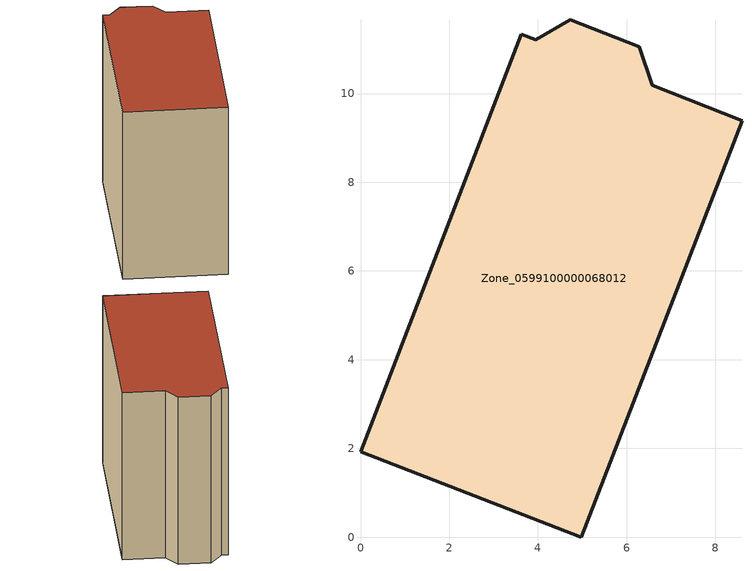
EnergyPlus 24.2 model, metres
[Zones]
Zone_0599100000068012
 floor ground (C_G): 4.98,0 0,1.93 3.62,11.34 3.95,11.21 4.73,11.66 6.28,11.05 6.58,10.19 8.6,9.39 z0
 wall outside (C_F): 0,1.93 4.98,0 8.6,9.39 6.58,10.19 6.28,11.05 4.73,11.66 3.95,11.21 3.62,11.34 0,1.93 z0:9.59
 roof outside (C_R): 6.28,11.05 4.73,11.66 3.95,11.21 3.62,11.34 0,1.93 4.98,0 8.6,9.39 6.58,10.19 z9.59
[BUILDING]
Pand.0599100000068012: North Axis=0; Terrain=City; Loads Convergence Tolerance Value=0.04; Temperature Convergence Tolerance Value=0.4; Solar Distribution=FullExterior; Maximum Number of Warmup Days=25; Minimum Number of Warmup Days=1
[Site:Location]
Rotterdam.The.Hague.AP_ZH_NLD Design_Conditions: Latitude=51.96; Longitude=4.45; Time Zone=1; Elevation=-4.5
[SITE:GROUNDTEMPERATURE:BUILDINGSURFACE]
18, 18, 18, 18, 18, 18, 18, 18, 18, 18, 18, 18
[MATERIAL] Thermal Absorptance=0.9; Solar Absorptance=0.7; Visible Absorptance=0.7
Name | Roughness | Thickness | Conductivity | Density | Specific Heat
G.TI.1946 | MediumSmooth | 0.15 | 1 | 540 | 1210
F.TI.1946 | Rough | 0.3 | 0.857143 | 1920 | 840
R.TI.1946 | MediumRough | 0.2 | 0.1 | 1500 | 1000
[CONSTRUCTION]
C_G: G.TI.1946
C_F: F.TI.1946
C_R: R.TI.1946
[ZONE]
Zone_0599100000068012: Type=1; Multiplier=1; Ceiling Height=Autocalculate; Volume=Autocalculate; Floor Area=autocalculate; Part of Total Floor Area=Yes
[ZONEINFILTRATION:DESIGNFLOWRATE]
Infil_Zone_0599100000068012: Zone or ZoneList or Space or SpaceList=Zone_0599100000068012; Schedule=AlwaysOn; Design Flow Rate Calculation Method=Flow/Area; Flow Rate per Floor Area=0.003; Constant Term Coefficient=1; Temperature Term Coefficient=0; Velocity Term Coefficient=0; Velocity Squared Term Coefficient=0
[HVACTEMPLATE:ZONE:IDEALLOADSAIRSYSTEM]
Zone_0599100000068012: Maximum Heating Supply Air Temperature=50; Minimum Cooling Supply Air Temperature=13; Maximum Heating Supply Air Humidity Ratio=0.0156; Minimum Cooling Supply Air Humidity Ratio=0.0077; Heating Limit=NoLimit; Cooling Limit=NoLimit; Dehumidification Control Type=ConstantSensibleHeatRatio; Cooling Sensible Heat Ratio=0.7; Dehumidification Setpoint=60; Humidification Control Type=None; Humidification Setpoint=30; Outdoor Air Method=None; Outdoor Air Flow Rate per Person=0.00944; Outdoor Air Flow Rate per Zone Floor Area=0; Outdoor Air Flow Rate per Zone=0; Demand Controlled Ventilation Type=None; Outdoor Air Economizer Type=NoEconomizer; Heat Recovery Type=None; Sensible Heat Recovery Effectiveness=0.7; Latent Heat Recovery Effectiveness=0.65
[ZONECONTROL:THERMOSTAT]
ThermostatControl_Zone_0599100000068012: Zone or ZoneList=Zone_0599100000068012; Control Type Schedule=DualSetpointControlType; Control 1=Thermostat_Zone_0599100000068012; Temperature Difference Between Cutout And Setpoint=0
[THERMOSTATSETPOINT:DUALSETPOINT]
Thermostat_Zone_0599100000068012: Heating Setpoint Temperature Schedule=HeatingSetpoint_Zone_0599100000068012; Cooling Setpoint Temperature Schedule=CoolingSetpoint_Zone_0599100000068012
[SCHEDULE:COMPACT]
HeatingSetpoint_Zone_0599100000068012: Through: 12/31, For: AllDays, Until: 24:00, 21
CoolingSetpoint_Zone_0599100000068012: Through: 12/31, For: AllDays, Until: 24:00, 24
DualSetpointControlType: Through: 12/31, For: AllDays, Until: 24:00, 4
AlwaysOn: Through: 12/31, For: AllDays, Until: 24:00, 1
